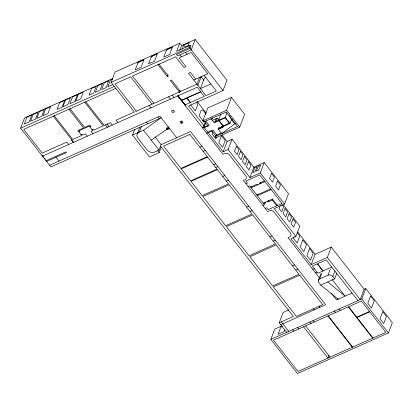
<?xml version="1.0" encoding="UTF-8"?>
<svg xmlns="http://www.w3.org/2000/svg" width="413" height="413" viewBox="0 0 413 413"><rect width="100%" height="100%" fill="white"/><g stroke="black" fill="none" stroke-linecap="round" stroke-linejoin="round"><path stroke-width="0.62" d="M160.502 146.197L161.235 147.147L159.15 152.614L149.48 156.919L132.475 135.128L143.502 130.219L161.153 117.819L50.892 166.935L20.65 128.175L24.599 117.834L112.971 78.47M117.906 122.553L116.058 120.183L134.302 112.057L111.123 82.347L115.072 72.007L179.707 43.215L181.555 45.585L179.8 50.179M132.475 135.128L134.566 129.661M137.658 132.95L139.893 127.096M139.367 132.062L141.452 126.595M179.707 43.215L176.599 51.362L190.243 45.285L190.94 46.179L190.104 48.378L176.459 54.454L177.605 55.925L191.25 49.849L195.199 39.509L226.985 80.241L223.035 90.581L188.596 105.924L203.929 125.578L203 125.991L223.144 151.808L228.11 149.599L232.06 139.253L253.866 167.203L249.917 177.544L228.11 149.599M157.988 64.665L167.296 76.591L167.972 74.815M182.148 49.137L183.687 45.12L189.33 42.606L187.796 46.623M111.123 82.347L189.402 47.48L190.243 45.285M179.175 92.398L179.836 90.674M179.376 92.311L180.032 90.586M138.789 132.351A5.746 4.46 20.9 0 0 137.927 138.226L147.054 149.924A5.746 4.46 20.9 0 0 154.89 151.958L159.026 150.115L161.116 144.648L190.517 131.551L325.656 304.753L280.721 324.768M167.095 128.577L167.745 129.414L168.406 127.684M181.157 123.441L182.98 122.63L181.674 120.957L179.851 121.768L181.157 123.441L182.035 121.133M199.582 77.257L196.949 84.149L135.66 111.453M197.868 85.506L201.157 76.885L203.867 80.359M215.137 136.548L237.552 126.564L226.2 112.016L203.785 122L202.886 120.844L207.801 107.969L231.476 97.422L244.63 114.277L239.71 127.158L216.035 137.699L215.137 136.548L215.514 135.562L221.476 132.903M203.929 125.578L205.246 122.129M204.022 127.297L205.855 122.506M211.575 119.491L212.256 117.705M214.801 122.253L216.164 118.686M216.061 121.696L217.424 118.128L218.978 120.121M212.969 131.721L212.086 134.039L215.803 138.809L216.469 137.07M220.94 113.978L218.508 120.359L223.221 126.399L222.844 127.385L218.374 129.372L218.751 128.391L218.467 128.025L222.937 126.032L222.561 127.018L218.09 129.011L221.693 133.626L234.734 123.864L235.895 123.348M218.09 129.011L218.467 128.025M216.391 135.985L216.768 134.999L212.881 130.018L207.884 132.248M202.886 120.844L226.561 110.302L231.476 97.422M214.037 122.346L225.261 117.349L226.954 112.904M221.605 127.116L229.974 123.389L231.419 119.61L232.576 119.094M223.144 151.808L227.093 141.468L232.06 139.253M251.837 186.015L251.176 187.739L264.919 181.617M249.917 177.544L260.278 172.923L264.227 162.583L288.496 193.687L284.547 204.032L274.186 208.648L295.894 236.468L290.928 238.683L311.165 264.625L327.323 257.428L331.272 247.082L364.173 289.25L360.224 299.59L327.323 257.428M260.613 182.174L259.989 183.811L259.472 183.155L264.403 180.956M257.826 194.549L257.387 195.695L271.129 189.572M264.17 202.68L263.731 203.831L265.487 203.046L264.976 202.391M267.454 201.286L267.965 201.947L268.589 200.31M267.965 201.947L272.234 200.042L272.673 198.896M277.144 204.734L276.736 205.813L272.234 200.042M280.174 205.741L279.111 208.519L281.671 211.802L283.581 206.799L281.754 204.456M294.128 236.608L293.467 238.342L297.107 243.009L299.761 236.055L297.21 232.793M295.894 236.468L299.843 226.128L283.266 204.884M364.173 289.25L365.763 288.542L392.35 322.62L388.401 332.961L297.412 373.491L270.82 339.414L274.769 329.073L281.805 325.94M286.648 332.362L279.183 322.796L283.132 312.455L288.801 309.931M284.733 329.863L284.051 331.66L278.037 334.334L280.778 327.163L282.415 326.435M311.165 264.625L315.114 254.284L331.272 247.082M318.418 280.205L320.875 273.762M337.375 298.217L338.139 299.193L320.777 285.078L318.913 282.693A3.51 2.726 20.9 0 1 319.672 278.92L321.908 273.065M319.672 278.92L328.015 275.203L330.25 269.348M320.777 285.078L334.649 278.899L332.79 276.514L334.876 271.052M334.649 278.899L336.734 273.432M329.053 355.216L327.958 358.086L303.545 326.802M270.82 339.414L361.814 298.883L365.763 288.542M218.374 129.372L219.272 128.701M168.261 126.93L166.196 128.381L166.852 129.217M151.266 140.167L168.917 127.767M181.555 45.585L195.199 39.509M112.734 79.028L110.452 80.045L107.865 86.813L112.434 84.779M188.565 45.523L185.179 47.036L183.687 45.12M20.65 128.175L114.324 86.451M115.816 88.361L23.732 129.383L42.219 153.073L66.818 142.118L68.666 144.488M167.296 76.591L168.416 76.09L159.113 64.165M193.733 80.024L207.775 73.772L191.157 52.472L179.103 57.841L185.969 66.643L183.981 67.526L175.618 56.813L132.532 76.007L153.863 103.343M199.417 77.659L201.157 76.885M78.893 131.907L79.823 131.494L79.177 130.668L89.342 126.141L92.786 130.549L91.056 131.319L92.904 133.688M89.988 126.967L90.917 126.554L89.833 125.16L84.691 127.452L70.091 108.733M206.087 77.458L204.347 78.233L200.403 88.573L210.816 83.937M81.02 134.638L81.95 134.225L82.615 135.077L85.398 133.843L87.246 136.213M92.114 129.692L93.044 129.279L93.715 130.136L103.245 125.893L84.758 102.197M71.79 139.904L71.408 140.074L73.256 142.444M42.477 156.15L197.207 87.226L204.321 96.343L184.848 105.016L177.858 95.847L185.169 104.871L181.684 100.405L186.815 98.118L190.3 102.584M200.692 91.691L181.539 100.225L178.06 95.759M46.034 160.709L65.93 151.845L66.503 152.573L46.602 161.437M200.837 91.877L187.017 98.031L190.496 102.496M49.586 165.267L159.852 116.151L176.676 137.715M167.745 129.414L169.567 128.603M212.427 120.353L217.424 118.128M202.468 127.994L207.765 125.635M218.792 120.72L214.321 122.713L210.718 118.097M204.306 127.663L209.308 125.438L205.808 120.952M206.614 133.306L211.91 130.947M199.83 147.147L201.947 146.202M203.088 151.323L205.209 150.378M213.604 164.797L215.72 163.853M215.762 167.564L217.883 166.62M222.69 176.444L224.806 175.499M253.866 167.203L264.227 162.583M226.339 181.126L228.461 180.182M245.88 183.635L247.439 182.944L245.931 181.013L259.674 174.895L281.976 203.475L268.233 209.597L266.757 207.708L265.203 208.4M248.12 186.506L249.674 185.814L264.521 204.838L262.962 205.529M250.665 187.079L257 184.255L257.511 184.916M256.871 195.034L270.613 188.917M246.576 207.058L248.693 206.113M263.22 203.17L272.435 199.066L277.453 205.493M249.927 211.353L252.044 210.408M269.875 236.923L271.997 235.978M273.169 241.14L275.285 240.196M292.419 265.817L294.541 264.872M295.723 270.05L297.84 269.106M312.755 269.343L314.308 268.651M315.475 272.833L317.029 272.136M331.747 267.041L317.876 273.22L312.305 266.08L317.272 263.871L322.842 271.005M279.183 322.796L293.354 316.482L161.235 147.147M352.015 293.013L336.585 299.89L331.164 292.941M350.338 309.513L350.668 309.363M353.285 313.286L353.616 313.137M369.511 311.495L356.765 317.174L348.613 306.725L361.36 301.046L385.773 332.336L297.959 371.452L273.545 340.162L348.283 306.874L372.691 338.159M369.749 311.8L357.002 317.478L373.022 338.015M357.013 318.067L357.348 317.922M361.649 324.009L361.979 323.859M327.705 281.991L345.077 296.106L332.145 279.539M189.402 47.48L223.035 90.581M204.146 75.388L216.324 90.994L205.906 95.63L188.498 73.318L190.486 72.435L195.721 79.141M185.602 52.363L187.094 54.279M226.561 110.302L239.71 127.158M234.734 123.864L231.419 119.61L229.633 115.702M179.96 54.883L181.452 56.793M225.261 117.349L229.974 123.389M361.814 298.883L388.401 332.961M260.278 172.923L284.547 204.032M222.561 127.018L222.844 127.385M357.937 300.607L326.177 259.901L317.504 263.768L323.074 270.902M197.259 101.629L206.304 113.219M221.972 134.901L227.093 141.468M297.654 231.899L315.114 254.284M204.161 121.014L208.049 125.996M211.626 130.58L215.514 135.562M180.445 91.505L171.467 79.998L170.342 80.499L179.319 92.006M190.682 104.912L195.38 110.932L197.311 105.873A3.376 1.683 66 0 0 196.624 102.135M203.816 121.747L199.118 115.728L201.048 110.669A3.376 1.683 66 0 1 203.728 111.133L204.595 112.243A3.376 1.678 66 0 1 205.602 114.148M177.858 95.847L185.065 105.083M184.848 105.016L222.963 154.266L224.522 153.569A3.572 2.772 20.9 0 1 229.391 154.839L245.838 175.917A3.572 2.772 20.9 0 1 244.95 179.753L243.391 180.45L267.66 211.554L269.219 210.857A3.572 2.772 20.9 0 1 274.087 212.127L290.442 233.087A3.572 2.772 20.9 0 1 289.554 236.923L287.995 237.614L319.394 277.856M172.123 95.207L173.971 97.576M339.047 309.022L340.183 310.478M168.556 96.797L170.404 99.166M334.447 311.072L335.588 312.527M328.216 315.811L352.625 347.101M327.886 315.96L352.294 347.245M319.043 306.245L319.884 307.324M313.353 308.774L314.2 309.858M152.02 104.164L130.689 76.828L114.933 83.844L136.264 111.185M149.072 105.48L150.921 107.85M158.029 116.962L159.33 118.629M313.044 320.607L314.179 322.063M309.853 322.026L310.989 323.487M305.635 325.872L330.044 357.157M146.439 122.124L147.746 123.792M154.906 136.688L161.116 144.648M297.639 327.468L298.775 328.929M143.502 130.219L159.026 150.115M292.703 329.667L293.839 331.123M281.336 321.835L288.801 331.407M112.243 125.077L110.395 122.707L104.236 125.449L85.749 101.758M107.184 124.137L109.032 126.507M105.527 124.876L107.375 127.245M68.966 109.233L83.565 127.953L77.804 130.518L81.686 135.495L72.781 139.46L54.294 115.769M53.303 116.213L73.638 142.273M56.003 157.25L58.992 161.075M42.007 155.071L43.577 157.085M44.573 158.365L45.239 159.211M157.678 150.714L159.15 152.614M328.015 275.203A3.51 2.726 20.9 0 1 332.79 276.514M151.163 57.195A5.947 2.302 -38 0 1 157.012 54.593M143.616 60.556A5.374 2.08 -38 0 0 140.983 61.103A5.488 2.127 -38 0 0 137.772 63.163M172.107 47.867A6.954 2.695 -38 0 0 169.475 48.414A5.209 2.019 -38 0 0 166.263 50.469M26.855 117.282L24.269 124.05L29.23 121.84L31.816 115.072L26.855 117.282M33.107 114.494L30.521 121.267L35.482 119.058L38.068 112.284L33.107 114.494M39.359 111.711L36.772 118.479L41.734 116.27L44.32 109.502L39.359 111.711M45.611 108.924L43.024 115.697L47.985 113.487L50.572 106.714L45.611 108.924M59.642 102.677L57.056 109.445L62.017 107.235L64.604 100.467L59.642 102.677M65.491 100.07L62.91 106.838L67.866 104.628L70.453 97.86L65.491 100.07M72.497 96.947L69.911 103.72L74.872 101.51L77.458 94.737L72.497 96.947M78.305 94.36L75.718 101.133L80.68 98.924L83.266 92.151L78.305 94.36M91.676 88.408L89.089 95.176L93.658 93.142L96.244 86.369L91.676 88.408M97.933 85.62L95.346 92.388L99.915 90.354L102.501 83.581L97.933 85.62M104.19 82.832L101.608 89.6L106.177 87.566L108.764 80.793L104.19 82.832M138.107 62.286L135.242 69.782L141.091 67.18L143.951 59.678L138.107 62.286M151.499 56.318L148.634 63.819L154.483 61.212L157.348 53.711L151.499 56.318M166.599 49.591L163.734 57.092L169.583 54.485L172.448 46.989L166.599 49.591M221.466 135.712L218.813 142.661L222.535 147.431L225.188 140.482L221.466 135.712M236.417 146.352L234.507 151.354L237.072 154.638L238.982 149.635L236.417 146.352M240.423 151.483L238.513 156.486L241.073 159.769L242.983 154.767L240.423 151.483M244.424 156.61L242.514 161.617L245.074 164.901L246.984 159.893L244.424 156.61M248.43 161.741L246.515 166.744L249.08 170.027L250.99 165.024L248.43 161.741M254.738 167.647L252.818 172.675L255.095 171.663L257.015 166.63L254.738 167.647M258.301 166.057L256.38 171.09L258.652 170.079L260.572 165.045L258.301 166.057M271.501 173.403L269.581 178.431L272.497 182.174L274.418 177.141L271.501 173.403M277.541 181.142L275.621 186.17L278.538 189.908L280.458 184.879L277.541 181.142M285.027 208.648L283.111 213.65L285.677 216.933L287.587 211.931L285.027 208.648M289.028 213.779L287.118 218.782L289.678 222.065L291.588 217.062L289.028 213.779M293.029 218.911L291.119 223.913L293.684 227.196L295.594 222.194L293.029 218.911M302.822 239.984L300.168 246.933L303.808 251.6L306.461 244.646L302.822 239.984M309.528 248.574L306.869 255.523L310.509 260.19L313.162 253.236L309.528 248.574M370.538 296.044L367.802 303.214L371.509 307.969L374.25 300.798L370.538 296.044M382.732 311.676L379.996 318.846L383.708 323.596L386.444 316.43L382.732 311.676M275.357 243.944L249.091 255.807L226.339 226.649L252.699 214.905L275.357 243.944M276.111 244.914L249.85 256.778L272.637 285.982L298.991 274.242L276.111 244.914M173.259 110.178L171.441 110.989L172.742 112.656L174.565 111.846L173.259 110.178M225.147 117.891L219.189 120.544L223.335 125.857L229.292 123.203L225.147 117.891M189.877 134.39L163.522 146.13L180.904 168.411L207.259 156.672L189.877 134.39M207.605 157.116L181.25 168.855L190.615 180.858L216.975 169.118L207.605 157.116M217.393 169.66L191.038 181.4L202.143 195.633L228.503 183.893L217.393 169.66M229.21 184.802L202.855 196.547L225.632 225.735L251.987 213.996L229.21 184.802M299.704 275.151L273.349 286.896L296.338 316.358L322.692 304.618L299.704 275.151"/></g></svg>
